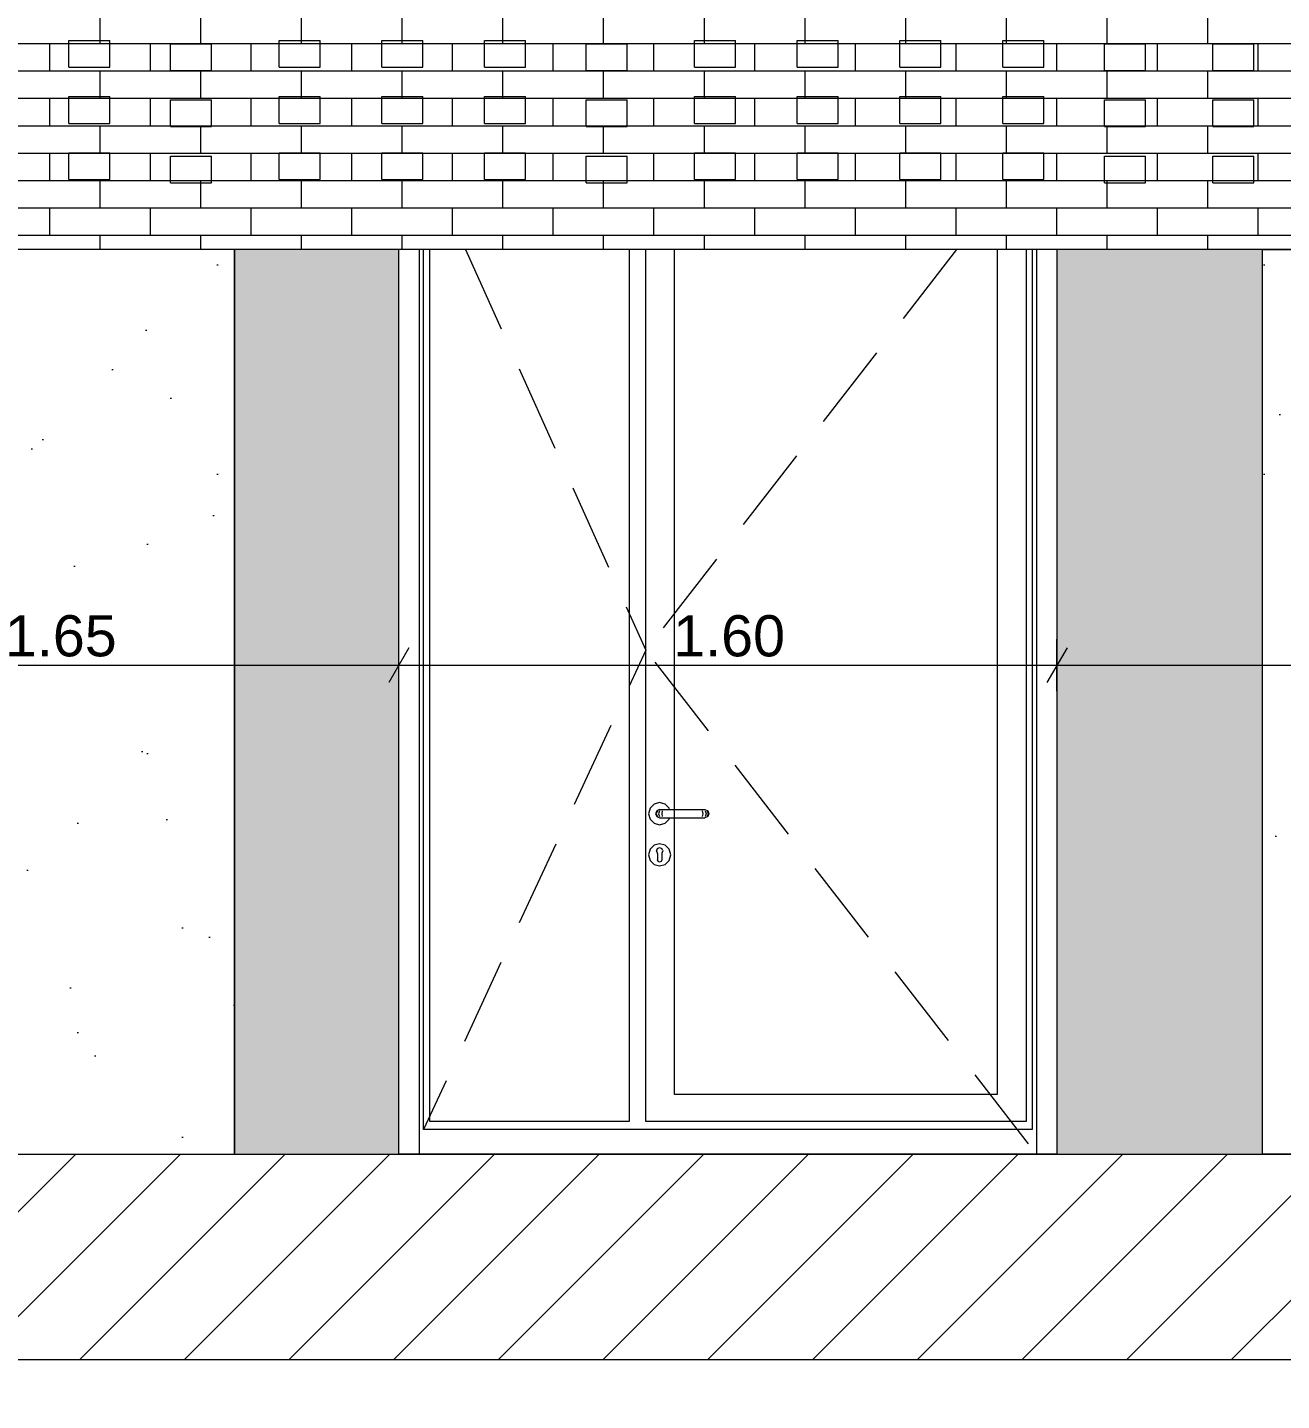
# Model space of a CAD drawing. Header units: millimetres. Extents: x 476571643 to 477489869, y 4620928210 to 4621294454.
# Drawn here: x 477472401 to 477475450, y 4620993931 to 4620997270 of the extents above; entities that cross this region are included whole.
import ezdxf

# ---------------------------------------------------------------- set-up
doc = ezdxf.new("R2010")
doc.units = ezdxf.units.MM
doc.header["$MEASUREMENT"] = 0
doc.linetypes.add('Hidden Line', pattern=[317.5, 211.666667, -105.833333])
for name, color, linetype, lineweight in [('2D Drafting - General_Pen_No__30_Pen_No__9_Pen_No__9_Pen_No__253', 252, 'Continuous', 0), ('2D Drafting - General_Pen_No__30_Pen_No__9_Pen_No__9_Pen_No__7', 7, 'Continuous', 0), ('2D Drafting - General_Pen_No__7_Pen_No__250', 7, 'Continuous', 0), ('2D Drafting - General_Pen_No__7_Pen_No__7', 7, 'Continuous', 0), ('New_2D Drafting - General_Pen_No__30_Pen_No__9_Pen_No__9_Pen_No__7', 7, 'Continuous', 0), ('New_2D Drafting - General_Pen_No__4', 7, 'Continuous', 0), ('New_2D Drafting - General_Pen_No__42', 250, 'Continuous', 0), ('New_Structural - Bearing_Pen_No__250', 7, 'Continuous', 0), ('New_Structural - Bearing_Pen_No__7', 7, 'Continuous', 0), ('zoma_Pen_No__142', 142, 'Continuous', 0)]:
    doc.layers.add(name, color=color, linetype=linetype, lineweight=lineweight)
doc.layers.add('New_2D Drafting - General_Pen_No__30_Pen_No__9_Pen_No__9_Pen_No__254', color=7, linetype='Continuous', lineweight=0, true_color=0xcccccc)
doc.layers.add('zoma', color=7, linetype='Continuous')
doc.styles.add('GENERATED_STYLE_2', font='arial.ttf')
doc.dimstyles.new('GENERATED_STYLE__3', dxfattribs={"dimtxt": 200, "dimasz": 64.421331, "dimexe": 0.18, "dimexo": 3, "dimgap": 0.09, "dimtad": 1, "dimtih": 1, "dimtoh": 1, "dimlfac": 0.001, "dimzin": 0, "dimdsep": 46, "dimtxsty": 'GENERATED_STYLE_2', "dimblk": 'ARROWHEAD_2', "dimblk1": 'ARROWHEAD_2', "dimblk2": 'ARROWHEAD_2', "dimcen": 0.09, "dimclrd": 142, "dimclre": 142, "dimclrt": 142, "dimadec": 0, "dimazin": 0, "dimtfac": 1, "dimtdec": 4, "dimtmove": 0, "dimatfit": 3, "dimfxl": 1, "dimtolj": 1, "dimtzin": 0, "dimarcsym": 0})
doc.dimstyles.new('GENERATED_STYLE__31', dxfattribs={"dimtxt": 100, "dimasz": 64.421331, "dimexe": 0.18, "dimexo": 3, "dimgap": 0.09, "dimtad": 1, "dimtih": 1, "dimtoh": 1, "dimlfac": 0.001, "dimzin": 0, "dimdsep": 46, "dimtxsty": 'GENERATED_STYLE_2', "dimblk": 'ARROWHEAD_2', "dimblk1": 'ARROWHEAD_2', "dimblk2": 'ARROWHEAD_2', "dimcen": 0.09, "dimclrd": 142, "dimclre": 142, "dimclrt": 142, "dimadec": 0, "dimazin": 0, "dimtfac": 1, "dimtdec": 4, "dimtmove": 0, "dimatfit": 3, "dimfxl": 1, "dimtolj": 1, "dimtzin": 0, "dimarcsym": 0})
doc.dimstyles.new('GENERATED_STYLE__32', dxfattribs={"dimtxt": 100, "dimasz": 64.421331, "dimexe": 0.18, "dimexo": 3, "dimgap": 0.09, "dimtad": 1, "dimlfac": 0.001, "dimzin": 0, "dimdsep": 46, "dimtxsty": 'GENERATED_STYLE_2', "dimblk": 'ARROWHEAD_2', "dimblk1": 'ARROWHEAD_2', "dimblk2": 'ARROWHEAD_2', "dimcen": 0.09, "dimclrd": 142, "dimclre": 142, "dimclrt": 142, "dimadec": 0, "dimazin": 0, "dimtfac": 1, "dimtdec": 4, "dimtmove": 0, "dimatfit": 3, "dimfxl": 1, "dimtolj": 1, "dimtzin": 0, "dimarcsym": 0})
pattern_1 = [(45, (476844527.15, 4621386591.04), (-254.55844, 254.55844), [0, -240, 0, -360]), (110, (476845327.15, 4621386591.04), (338.28934, 123.12725), [0, -176, 0, -304])]

# ---------------------------------------------------------------- blocks, each defined once
blk = doc.blocks.new('*D1048', base_point=(476844527.1, 4621385791))
at = {"layer": 'zoma_Pen_No__142', "color": 142, "linetype": 'Continuous', "lineweight": 0, "transparency": 16777216}
for p, q in [((477461802.3, 4620991851.8), (477461753.4, 4620991767)), ((477461777.8, 4620991745.8), (477461777.8, 4620991873)), ((477482479.7, 4620991767), (477482528.7, 4620991851.8)), ((477482504.2, 4620991745.8), (477482504.2, 4620991873)), ((477461736.4, 4620991809.4), (477461777.8, 4620991809.4)), ((477461777.8, 4620991809.4), (477482504.2, 4620991809.4)), ((477482504.2, 4620991809.4), (477482545.6, 4620991809.4))]:
    blk.add_line(p, q, dxfattribs=at)
at = {"layer": 'zoma_Pen_No__142', "color": 142, "lineweight": 0, "transparency": 16777216, "insert": (477471799.1, 4620991849.4), "char_height": 200, "attachment_point": 7, "style": 'GENERATED_STYLE_2'}
blk.add_mtext('\\A1;{\\pql;\\fArial CYR|b0|i0|c204|p34;20.73}', dxfattribs=at)
blk = doc.blocks.new('ARROWHEAD_2')
at = {"color": 0, "linetype": 'Continuous', "lineweight": 0}
for p, q in [((-0.378, -0.655), (0.378, 0.655)), ((0, 0), (-1, 0))]:
    blk.add_line(p, q, dxfattribs=at)
blk = doc.blocks.new('*D1052', base_point=(476844527.1, 4621385791))
at = {"layer": 'zoma_Pen_No__142', "color": 142, "linetype": 'Continuous', "lineweight": 0, "transparency": 16777216}
for p, q in [((477468904.6, 4620992538.3), (477468904.6, 4620992665.4)), ((477475421.2, 4620992538.3), (477475421.2, 4620992665.4)), ((477468929, 4620992644.2), (477468880.1, 4620992559.5)), ((477475445.7, 4620992644.2), (477475396.7, 4620992559.5)), ((477468904.6, 4620992601.8), (477475421.2, 4620992601.8))]:
    blk.add_line(p, q, dxfattribs=at)
at = {"layer": 'zoma_Pen_No__142', "color": 142, "lineweight": 0, "transparency": 16777216, "char_height": 200, "attachment_point": 7, "style": 'GENERATED_STYLE_2'}
for s, insert in [('\\A1;{\\pql;\\fArial CYR|b0|i0|c204|p34;6.52}', (477471896.8, 4620992641.8)), ('\\A1;{\\pql;\\fArial CYR|b0|i0|c204|p34;0.40}', (477474864.6, 4620992641.8))]:
    blk.add_mtext(s, dxfattribs=dict(at, insert=insert))
blk = doc.blocks.new('*D2135', base_point=(476844527.1, 4621385791))
at = {"layer": 'zoma_Pen_No__142', "color": 142, "linetype": 'Continuous', "lineweight": 0, "transparency": 16777216}
for p, q in [((477471678.7, 4620995761.8), (477471629.7, 4620995677)), ((477471654.2, 4620995655.8), (477471654.2, 4620995783)), ((477473328.4, 4620995761.8), (477473279.5, 4620995677)), ((477473303.9, 4620995655.8), (477473303.9, 4620995783)), ((477471654.2, 4620995719.4), (477473303.9, 4620995719.4))]:
    blk.add_line(p, q, dxfattribs=at)
at = {"layer": 'zoma_Pen_No__142', "color": 142, "lineweight": 0, "transparency": 16777216, "insert": (477472346, 4620995739.4), "char_height": 100, "attachment_point": 7, "style": 'GENERATED_STYLE_2'}
blk.add_mtext('\\A1;{\\pql;\\fArial CYR|b0|i0|c204|p34;1.65}', dxfattribs=at)
blk = doc.blocks.new('*D2136', base_point=(476844527.1, 4621385791))
at = {"layer": 'zoma_Pen_No__142', "color": 142, "linetype": 'Continuous', "lineweight": 0, "transparency": 16777216}
for p, q in [((477473328.4, 4620995761.8), (477473279.5, 4620995677)), ((477473303.9, 4620995655.8), (477473303.9, 4620995783)), ((477474928.4, 4620995761.8), (477474879.5, 4620995677)), ((477474903.9, 4620995655.8), (477474903.9, 4620995783)), ((477473303.9, 4620995719.4), (477474903.9, 4620995719.4))]:
    blk.add_line(p, q, dxfattribs=at)
at = {"layer": 'zoma_Pen_No__142', "color": 142, "lineweight": 0, "transparency": 16777216, "insert": (477473970.9, 4620995739.4), "char_height": 100, "attachment_point": 7, "style": 'GENERATED_STYLE_2'}
blk.add_mtext('\\A1;{\\pql;\\fArial CYR|b0|i0|c204|p34;1.60}', dxfattribs=at)
blk = doc.blocks.new('*D2137', base_point=(476844527.1, 4621385791))
at = {"layer": 'zoma_Pen_No__142', "color": 142, "linetype": 'Continuous', "lineweight": 0, "transparency": 16777216}
for p, q in [((477474928.4, 4620995761.8), (477474879.5, 4620995677)), ((477474903.9, 4620995655.8), (477474903.9, 4620995783)), ((477476429.1, 4620995761.8), (477476380.2, 4620995677)), ((477476404.6, 4620995655.8), (477476404.6, 4620995783)), ((477474903.9, 4620995719.4), (477476404.6, 4620995719.4))]:
    blk.add_line(p, q, dxfattribs=at)
at = {"layer": 'zoma_Pen_No__142', "color": 142, "lineweight": 0, "transparency": 16777216, "insert": (477475521.2, 4620995739.4), "char_height": 100, "attachment_point": 7, "style": 'GENERATED_STYLE_2'}
blk.add_mtext('\\A1;{\\pql;\\fArial CYR|b0|i0|c204|p34;1.50}', dxfattribs=at)
blk = doc.blocks.new('*D2164', base_point=(476844527.1, 4621385791))
at = {"layer": 'zoma_Pen_No__142', "color": 142, "linetype": 'Continuous', "lineweight": 0, "transparency": 16777216}
for p, q in [((477478274.2, 4620995530), (477478147, 4620995530)), ((477478168.2, 4620995554.5), (477478253, 4620995505.5)), ((477478210.6, 4620994529.9), (477478210.6, 4620995530)), ((477478274.2, 4620994529.9), (477478147, 4620994529.9)), ((477478168.2, 4620994554.4), (477478253, 4620994505.5)), ((477478210.6, 4620994488.5), (477478210.6, 4620994529.9))]:
    blk.add_line(p, q, dxfattribs=at)
at = {"layer": 'zoma_Pen_No__142', "color": 142, "lineweight": 0, "transparency": 16777216, "insert": (477478190.6, 4620994896.9), "char_height": 100, "attachment_point": 7, "rotation": 90, "style": 'GENERATED_STYLE_2'}
blk.add_mtext('\\A1;{\\pql;\\fArial CYR|b0|i0|c204|p34;1.00}', dxfattribs=at)
blk = doc.blocks.new('*D2165', base_point=(476844527.1, 4621385791))
at = {"layer": 'zoma_Pen_No__142', "color": 142, "linetype": 'Continuous', "lineweight": 0, "transparency": 16777216}
for p, q in [((477478274.2, 4620996130), (477478147, 4620996130)), ((477478168.2, 4620996154.5), (477478253, 4620996105.5)), ((477478210.6, 4620995530), (477478210.6, 4620996130)), ((477478274.2, 4620995530), (477478147, 4620995530)), ((477478168.2, 4620995554.5), (477478253, 4620995505.5))]:
    blk.add_line(p, q, dxfattribs=at)
at = {"layer": 'zoma_Pen_No__142', "color": 142, "lineweight": 0, "transparency": 16777216, "insert": (477478190.6, 4620995697), "char_height": 100, "attachment_point": 7, "rotation": 90, "style": 'GENERATED_STYLE_2'}
blk.add_mtext('\\A1;{\\pql;\\fArial CYR|b0|i0|c204|p34;0.60}', dxfattribs=at)
blk = doc.blocks.new('*D2166', base_point=(476844527.1, 4621385791))
at = {"layer": 'zoma_Pen_No__142', "color": 142, "linetype": 'Continuous', "lineweight": 0, "transparency": 16777216}
for p, q in [((477478274.2, 4620997730), (477478147, 4620997730)), ((477478168.2, 4620997754.5), (477478253, 4620997705.5)), ((477478210.6, 4620996130), (477478210.6, 4620997730)), ((477478274.2, 4620996130), (477478147, 4620996130)), ((477478168.2, 4620996154.5), (477478253, 4620996105.5))]:
    blk.add_line(p, q, dxfattribs=at)
at = {"layer": 'zoma_Pen_No__142', "color": 142, "lineweight": 0, "transparency": 16777216, "insert": (477478190.6, 4620996797), "char_height": 100, "attachment_point": 7, "rotation": 90, "style": 'GENERATED_STYLE_2'}
blk.add_mtext('\\A1;{\\pql;\\fArial CYR|b0|i0|c204|p34;1.60}', dxfattribs=at)
blk = doc.blocks.new('*D2176', base_point=(476844527.1, 4621385791))
at = {"layer": 'zoma_Pen_No__142', "color": 142, "linetype": 'Continuous', "lineweight": 0, "transparency": 16777216}
for p, q in [((477480966.4, 4620995530), (477480839.2, 4620995530)), ((477480860.4, 4620995554.5), (477480945.2, 4620995505.5)), ((477480902.8, 4620994529.9), (477480902.8, 4620995530)), ((477480966.4, 4620994529.9), (477480839.2, 4620994529.9)), ((477480860.4, 4620994554.4), (477480945.2, 4620994505.5)), ((477480902.8, 4620994488.5), (477480902.8, 4620994529.9))]:
    blk.add_line(p, q, dxfattribs=at)
at = {"layer": 'zoma_Pen_No__142', "color": 142, "lineweight": 0, "transparency": 16777216, "insert": (477480882.8, 4620994896.9), "char_height": 100, "attachment_point": 7, "rotation": 90, "style": 'GENERATED_STYLE_2'}
blk.add_mtext('\\A1;{\\pql;\\fArial CYR|b0|i0|c204|p34;1.00}', dxfattribs=at)
blk = doc.blocks.new('*D2177', base_point=(476844527.1, 4621385791))
at = {"layer": 'zoma_Pen_No__142', "color": 142, "linetype": 'Continuous', "lineweight": 0, "transparency": 16777216}
for p, q in [((477480966.4, 4620996130), (477480839.2, 4620996130)), ((477480860.4, 4620996154.5), (477480945.2, 4620996105.5)), ((477480902.8, 4620995530), (477480902.8, 4620996130)), ((477480966.4, 4620995530), (477480839.2, 4620995530)), ((477480860.4, 4620995554.5), (477480945.2, 4620995505.5))]:
    blk.add_line(p, q, dxfattribs=at)
at = {"layer": 'zoma_Pen_No__142', "color": 142, "lineweight": 0, "transparency": 16777216, "insert": (477480882.8, 4620995697), "char_height": 100, "attachment_point": 7, "rotation": 90, "style": 'GENERATED_STYLE_2'}
blk.add_mtext('\\A1;{\\pql;\\fArial CYR|b0|i0|c204|p34;0.60}', dxfattribs=at)
blk = doc.blocks.new('*D2178', base_point=(476844527.1, 4621385791))
at = {"layer": 'zoma_Pen_No__142', "color": 142, "linetype": 'Continuous', "lineweight": 0, "transparency": 16777216}
for p, q in [((477480966.4, 4620996830), (477480839.2, 4620996830)), ((477480860.4, 4620996854.5), (477480945.2, 4620996805.5)), ((477480902.8, 4620996130), (477480902.8, 4620996830)), ((477480966.4, 4620996130), (477480839.2, 4620996130)), ((477480860.4, 4620996154.5), (477480945.2, 4620996105.5))]:
    blk.add_line(p, q, dxfattribs=at)
at = {"layer": 'zoma_Pen_No__142', "color": 142, "lineweight": 0, "transparency": 16777216, "insert": (477480882.8, 4620996347), "char_height": 100, "attachment_point": 7, "rotation": 90, "style": 'GENERATED_STYLE_2'}
blk.add_mtext('\\A1;{\\pql;\\fArial CYR|b0|i0|c204|p34;0.70}', dxfattribs=at)
blk = doc.blocks.new('*D2179', base_point=(476844527.1, 4621385791))
at = {"layer": 'zoma_Pen_No__142', "color": 142, "linetype": 'Continuous', "lineweight": 0, "transparency": 16777216}
for p, q in [((477480860.4, 4620999354.5), (477480945.2, 4620999305.5)), ((477480966.4, 4620999330), (477480839.2, 4620999330)), ((477480902.8, 4620996830), (477480902.8, 4620999330)), ((477480966.4, 4620996830), (477480839.2, 4620996830)), ((477480860.4, 4620996854.5), (477480945.2, 4620996805.5))]:
    blk.add_line(p, q, dxfattribs=at)
at = {"layer": 'zoma_Pen_No__142', "color": 142, "lineweight": 0, "transparency": 16777216, "insert": (477480882.8, 4620997947), "char_height": 100, "attachment_point": 7, "rotation": 90, "style": 'GENERATED_STYLE_2'}
blk.add_mtext('\\A1;{\\pql;\\fArial CYR|b0|i0|c204|p34;2.50}', dxfattribs=at)

msp = doc.modelspace()

# ---------------------------------------------------------------- hatches: boundary and pattern name
at = {"layer": '2D Drafting - General_Pen_No__30_Pen_No__9_Pen_No__9_Pen_No__253', "linetype": 'Continuous', "lineweight": 0}
h = msp.add_hatch(dxfattribs=at)
h.set_pattern_fill('BRICK___RUNNING_BOND', color=252, style=0, pattern_type=2)
h.set_pattern_definition([(180, (477424474.43, 4620999563.556), (0, 66.64), []), (90, (477424474.43, 4620999563.56), (244.8, 0), [66.64, -66.64]), (90, (477424352.03, 4620999630.2), (244.8, 0), [66.64, -66.64])])
h.paths.add_polyline_path([(477468504.11, 4620996729.99), (477468504.11, 4620999329.993), (477468904.237, 4620999329.993), (477470053.922, 4620999329.991), (477470053.922, 4620996829.986), (477471653.915, 4620996829.986), (477471653.915, 4620999329.991), (477475104.092, 4620999329.99), (477475293.294, 4620999329.99), (477475403.662, 4620999329.99), (477476404.193, 4620999329.99), (477476404.193, 4620997729.991), (477478004.193, 4620997729.991), (477478004.193, 4620999329.99), (477479449.743, 4620999329.99), (477479003.82, 4620999329.989), (477479003.829, 4620996729.98), (477476053.792, 4620996729.99), (477475803.662, 4620996729.99), (477475436.137, 4620996729.99), (477475403.662, 4620996729.99), (477470504.051, 4620996729.99), (477468904.237, 4620996729.99), (477468504.237, 4620996729.99)])
at = {"layer": '2D Drafting - General_Pen_No__7_Pen_No__7', "linetype": 'Continuous', "lineweight": 0}
h = msp.add_hatch(dxfattribs=at)
h.set_pattern_fill('MASONRY_BLOCK', style=0, pattern_type=2)
h.set_pattern_definition([(45, (476844527.15, 4621385791.04), (-127.279217, 127.279217), [])])
h.paths.add_polyline_path([(477489869.428, 4620994529.92), (477489869.428, 4620994029.912), (477451866.709, 4620994029.912), (477451866.709, 4620994529.902), (477466503.521, 4620994529.932)])
at = {"layer": 'New_2D Drafting - General_Pen_No__30_Pen_No__9_Pen_No__9_Pen_No__254', "linetype": 'Continuous', "lineweight": 0, "true_color": 0xcccccc}
for points in [[(477473303.985, 4620996729.99), (477472903.798, 4620996729.99), (477472903.798, 4620994530.014), (477473303.985, 4620994529.93)], [(477474903.985, 4620994529.99), (477475403.798, 4620994529.903), (477475403.798, 4620996729.99), (477475254.07, 4620996729.99), (477474903.985, 4620996729.99)]]:
    msp.add_hatch(color=254, dxfattribs=at).paths.add_polyline_path(points)
at = {"layer": 'New_2D Drafting - General_Pen_No__42', "linetype": 'Continuous', "lineweight": 0, "true_color": 0xc7c8ca}
h = msp.add_hatch(dxfattribs=at)
h.set_pattern_fill('CUT_STONE', color=9, style=0, pattern_type=2)
h.set_pattern_definition(pattern_1)
h.paths.add_polyline_path([(477461604.198, 4620994529.922), (477472903.798, 4620994529.945), (477472903.798, 4620995529.991), (477472903.798, 4620996729.99), (477468904.337, 4620996729.99), (477468504.337, 4620996729.99), (477465304.198, 4620996729.99), (477462004.338, 4620996729.99), (477461604.198, 4620996729.99)])
h.paths.add_polyline_path([(477464804.421, 4620995529.99), (477463204.849, 4620995529.99), (477463204.849, 4620996129.99), (477464804.421, 4620996129.99)], flags=0)
h.paths.add_polyline_path([(477465804.419, 4620996129.99), (477467403.991, 4620996129.99), (477467403.991, 4620995529.991), (477465804.419, 4620995529.991)], flags=0)
h.paths.add_polyline_path([(477470054.618, 4620995529.99), (477471654.19, 4620995529.99), (477471654.19, 4620996129.99), (477470054.618, 4620996129.99)], flags=0)
h = msp.add_hatch(dxfattribs=at)
h.set_pattern_fill('CUT_STONE', color=9, style=0, pattern_type=2)
h.set_pattern_definition(pattern_1)
h.paths.add_polyline_path([(477475403.798, 4620994529.937), (477475403.798, 4620996729.99), (477475876.518, 4620996729.99), (477479076.657, 4620996729.99), (477482376.517, 4620996729.99), (477482703.831, 4620996729.989), (477482703.831, 4620994529.921)])
h.paths.add_polyline_path([(477478004.193, 4620995529.99), (477478004.193, 4620996129.99), (477476404.621, 4620996129.99), (477476404.621, 4620995529.99)], flags=0)
h.paths.add_polyline_path([(477481102.747, 4620995529.99), (477481102.747, 4620996129.99), (477479503.175, 4620996129.99), (477479503.175, 4620995529.99)], flags=0)

# ---------------------------------------------------------------- linework, layer by layer
at = {"layer": '2D Drafting - General_Pen_No__30_Pen_No__9_Pen_No__9_Pen_No__7', "color": 7, "linetype": 'Continuous', "lineweight": 0, "flags": 128}
msp.add_lwpolyline([(477468504.11, 4620996729.99), (477468504.11, 4620999329.993), (477468904.237, 4620999329.993), (477470053.922, 4620999329.991), (477470053.922, 4620996829.986), (477471653.915, 4620996829.986), (477471653.915, 4620999329.991), (477475104.092, 4620999329.99), (477475293.294, 4620999329.99), (477475403.662, 4620999329.99), (477476404.193, 4620999329.99), (477476404.193, 4620997729.991), (477478004.193, 4620997729.991), (477478004.193, 4620999329.99), (477479449.743, 4620999329.99), (477479003.82, 4620999329.989), (477479003.829, 4620996729.98), (477476053.792, 4620996729.99), (477475803.662, 4620996729.99), (477475436.137, 4620996729.99), (477475403.662, 4620996729.99), (477470504.051, 4620996729.99), (477468904.237, 4620996729.99), (477468504.237, 4620996729.99)], close=True, dxfattribs=at)
at = {"layer": '2D Drafting - General_Pen_No__7_Pen_No__250', "color": 7, "linetype": 'Continuous', "lineweight": 0, "flags": 128}
msp.add_lwpolyline([(477489869.428, 4620994529.92), (477489869.428, 4620994029.912), (477451866.709, 4620994029.912), (477451866.709, 4620994529.902), (477466503.521, 4620994529.932)], close=True, dxfattribs=at)
at = {"layer": '2D Drafting - General_Pen_No__7_Pen_No__7', "color": 7, "linetype": 'Continuous', "lineweight": 0, "flags": 128}
for points in [[(477474899.799, 4620994529.93), (477473303.985, 4620994529.93), (477473303.921, 4620996729.99)], [(477474853.916, 4620996729.99), (477474853.916, 4620994529.93), (477473353.916, 4620994529.931), (477473353.916, 4620996729.99)], [(477474843.916, 4620996729.99), (477474843.916, 4620994589.931), (477473363.916, 4620994589.931), (477473363.916, 4620996729.99)], [(477473863.916, 4620996729.99), (477473863.916, 4620994609.931), (477473378.916, 4620994609.931), (477473378.916, 4620996729.99)], [(477474828.916, 4620996729.99), (477474828.916, 4620994609.931), (477473903.916, 4620994609.931), (477473903.916, 4620995755.809), (477473903.912, 4620996729.99)], [(477474758.916, 4620996729.99), (477474758.916, 4620994674.931), (477473973.916, 4620994674.931), (477473973.916, 4620996729.99)], [(477474903.921, 4620996729.882), (477474903.927, 4620996549.929), (477474903.985, 4620994529.929), (477474899.799, 4620994529.93)]]:
    msp.add_lwpolyline(points, dxfattribs=at)
at = {"layer": '2D Drafting - General_Pen_No__7_Pen_No__7', "color": 7, "linetype": 'Hidden Line', "lineweight": 0, "flags": 128}
for points in [[(477473466.167, 4620996729.99), (477473903.916, 4620995755.809), (477473363.916, 4620994589.931)], [(477474660.026, 4620996729.99), (477473903.916, 4620995755.809), (477474853.139, 4620994531.214)]]:
    msp.add_lwpolyline(points, dxfattribs=at)
at = {"layer": 'New_2D Drafting - General_Pen_No__30_Pen_No__9_Pen_No__9_Pen_No__7', "color": 7, "linetype": 'Continuous', "lineweight": 0, "flags": 128}
for points in [[(477473303.985, 4620996729.99), (477472903.798, 4620996729.99), (477472903.798, 4620994530.014), (477473303.985, 4620994529.93)], [(477474903.985, 4620994529.99), (477475403.798, 4620994529.903), (477475403.798, 4620996729.99), (477475254.07, 4620996729.99), (477474903.985, 4620996729.99)]]:
    msp.add_lwpolyline(points, close=True, dxfattribs=at)
at = {"layer": 'New_2D Drafting - General_Pen_No__4', "color": 7, "linetype": 'Continuous', "lineweight": 0, "flags": 128}
for points in [[(477461604.198, 4620994529.922), (477472903.798, 4620994529.945), (477472903.798, 4620995529.991), (477472903.798, 4620996729.99), (477468904.337, 4620996729.99), (477468504.337, 4620996729.99), (477465304.198, 4620996729.99), (477462004.338, 4620996729.99), (477461604.198, 4620996729.99)], [(477475403.798, 4620994529.937), (477475403.798, 4620996729.99), (477475876.518, 4620996729.99), (477479076.657, 4620996729.99), (477482376.517, 4620996729.99), (477482703.831, 4620996729.989), (477482703.831, 4620994529.921)]]:
    msp.add_lwpolyline(points, close=True, dxfattribs=at)
at = {"layer": 'New_Structural - Bearing_Pen_No__250', "color": 7, "linetype": 'Continuous', "lineweight": 0}
for p, q in [((477473914.534, 4620995371.609), (477473910.917, 4620995358.112)), ((477473910.917, 4620995358.112), (477473914.534, 4620995344.615)), ((477473924.414, 4620995381.489), (477473914.534, 4620995371.609)), ((477473937.911, 4620995385.106), (477473924.414, 4620995381.489)), ((477473930.841, 4620995365.181), (477473927.913, 4620995358.112)), ((477473927.913, 4620995358.112), (477473930.841, 4620995351.043)), ((477473932.393, 4620995365.181), (477473929.635, 4620995358.112)), ((477473929.635, 4620995358.112), (477473932.393, 4620995351.043)), ((477473937.911, 4620995368.11), (477473930.841, 4620995365.181)), ((477473937.206, 4620995365.181), (477473935.095, 4620995358.112)), ((477473935.095, 4620995358.112), (477473937.206, 4620995351.043)), ((477473951.408, 4620995381.489), (477473937.911, 4620995385.106)), ((477473937.911, 4620995368.11), (477473939.052, 4620995368.11)), ((477473939.052, 4620995368.11), (477473942.303, 4620995368.11)), ((477473942.303, 4620995368.11), (477473947.168, 4620995368.11)), ((477473944.41, 4620995365.181), (477473943.267, 4620995358.112)), ((477473943.267, 4620995358.112), (477473944.41, 4620995351.043)), ((477473947.168, 4620995368.11), (477473952.907, 4620995368.11)), ((477473961.288, 4620995371.609), (477473951.408, 4620995381.489)), ((477473952.907, 4620995368.11), (477474032.888, 4620995368.11)), ((477473962.225, 4620995368.11), (477473961.288, 4620995371.609)), ((477474032.888, 4620995368.11), (477474038.626, 4620995368.11)), ((477474038.626, 4620995368.11), (477474043.492, 4620995368.11)), ((477474041.385, 4620995365.181), (477474042.527, 4620995358.112)), ((477474042.527, 4620995358.112), (477474041.385, 4620995351.043)), ((477474043.492, 4620995368.11), (477474046.742, 4620995368.11)), ((477474046.742, 4620995368.11), (477474047.884, 4620995368.11)), ((477474047.884, 4620995368.11), (477474054.953, 4620995365.181)), ((477474048.588, 4620995365.181), (477474050.699, 4620995358.112)), ((477474050.699, 4620995358.112), (477474048.588, 4620995351.043)), ((477474053.401, 4620995365.181), (477474056.16, 4620995358.112)), ((477474056.16, 4620995358.112), (477474053.401, 4620995351.043)), ((477474054.953, 4620995365.181), (477474057.881, 4620995358.112)), ((477474057.881, 4620995358.112), (477474054.953, 4620995351.043)), ((477473914.534, 4620995344.615), (477473924.414, 4620995334.735)), ((477473924.414, 4620995334.735), (477473937.911, 4620995331.119)), ((477473930.841, 4620995351.043), (477473937.911, 4620995348.115)), ((477473937.911, 4620995348.115), (477473939.052, 4620995348.115)), ((477473937.911, 4620995331.119), (477473951.407, 4620995334.735)), ((477473939.052, 4620995348.115), (477473942.303, 4620995348.115)), ((477473942.303, 4620995348.115), (477473947.168, 4620995348.115)), ((477473947.168, 4620995348.115), (477473952.907, 4620995348.115)), ((477473951.407, 4620995334.735), (477473961.288, 4620995344.615)), ((477473952.907, 4620995348.115), (477474032.887, 4620995348.114)), ((477473961.288, 4620995344.615), (477473962.225, 4620995348.115)), ((477474032.887, 4620995348.114), (477474038.626, 4620995348.114)), ((477474038.626, 4620995348.114), (477474043.491, 4620995348.114)), ((477474043.491, 4620995348.114), (477474046.742, 4620995348.114)), ((477474046.742, 4620995348.114), (477474047.884, 4620995348.114)), ((477474054.953, 4620995351.043), (477474047.884, 4620995348.114)), ((477473914.534, 4620995271.633), (477473910.917, 4620995258.137)), ((477473910.917, 4620995258.137), (477473914.534, 4620995244.64)), ((477473924.414, 4620995281.514), (477473914.534, 4620995271.633)), ((477473937.911, 4620995285.13), (477473924.414, 4620995281.514)), ((477473931.192, 4620995269.774), (477473930.445, 4620995267.827)), ((477473932.912, 4620995262.536), (477473930.445, 4620995267.827)), ((477473931.192, 4620995269.774), (477473932.537, 4620995273.277)), ((477473932.537, 4620995273.277), (477473937.911, 4620995275.558)), ((477473932.912, 4620995261.023), (477473932.912, 4620995262.536)), ((477473932.912, 4620995261.023), (477473932.912, 4620995258.137)), ((477473932.912, 4620995258.137), (477473932.912, 4620995255.251)), ((477473951.407, 4620995281.514), (477473937.911, 4620995285.13)), ((477473937.911, 4620995275.558), (477473943.285, 4620995273.277)), ((477473945.377, 4620995267.827), (477473942.909, 4620995262.536)), ((477473942.909, 4620995262.536), (477473942.909, 4620995261.023)), ((477473942.909, 4620995261.023), (477473942.909, 4620995258.137)), ((477473942.909, 4620995258.137), (477473942.909, 4620995255.251)), ((477473944.629, 4620995269.774), (477473943.285, 4620995273.277)), ((477473944.629, 4620995269.774), (477473945.377, 4620995267.827)), ((477473961.288, 4620995271.633), (477473951.407, 4620995281.514)), ((477473964.904, 4620995258.137), (477473961.288, 4620995271.633)), ((477473961.288, 4620995244.64), (477473964.904, 4620995258.137)), ((477473914.534, 4620995244.64), (477473924.414, 4620995234.76)), ((477473924.414, 4620995234.76), (477473937.911, 4620995231.143)), ((477473932.912, 4620995255.251), (477473932.912, 4620995249.479)), ((477473932.912, 4620995249.479), (477473932.912, 4620995245.64)), ((477473934.376, 4620995242.105), (477473932.912, 4620995245.64)), ((477473937.911, 4620995240.641), (477473934.376, 4620995242.105)), ((477473941.445, 4620995242.105), (477473937.911, 4620995240.641)), ((477473937.911, 4620995231.143), (477473951.407, 4620995234.76)), ((477473942.909, 4620995245.64), (477473941.445, 4620995242.105)), ((477473942.909, 4620995255.251), (477473942.909, 4620995249.479)), ((477473942.909, 4620995249.479), (477473942.909, 4620995245.64)), ((477473951.407, 4620995234.76), (477473961.288, 4620995244.64))]:
    msp.add_line(p, q, dxfattribs=at)
at = {"layer": 'New_Structural - Bearing_Pen_No__7', "color": 7, "linetype": 'Continuous', "lineweight": 0}
for p, q in [((477472501.667, 4620997173.472), (477472501.667, 4620997238.472)), ((477472501.667, 4620997238.472), (477472601.339, 4620997238.472)), ((477472601.339, 4620997173.472), (477472601.339, 4620997238.472)), ((477472748.937, 4620997165.505), (477472748.937, 4620997230.505)), ((477472748.937, 4620997230.505), (477472848.609, 4620997230.505)), ((477472848.609, 4620997165.505), (477472848.609, 4620997230.505)), ((477473012.615, 4620997173.472), (477473012.615, 4620997238.472)), ((477473012.615, 4620997238.472), (477473112.287, 4620997238.472)), ((477473112.287, 4620997173.472), (477473112.287, 4620997238.472)), ((477473262.287, 4620997173.472), (477473262.287, 4620997238.472)), ((477473262.287, 4620997238.472), (477473361.96, 4620997238.472)), ((477473361.96, 4620997173.472), (477473361.96, 4620997238.472)), ((477473511.96, 4620997173.472), (477473511.96, 4620997238.472)), ((477473511.96, 4620997238.472), (477473611.632, 4620997238.472)), ((477473611.632, 4620997173.472), (477473611.632, 4620997238.472)), ((477473759.23, 4620997165.505), (477473759.23, 4620997230.505)), ((477473759.23, 4620997230.505), (477473858.903, 4620997230.505)), ((477473858.903, 4620997165.505), (477473858.903, 4620997230.505)), ((477474022.908, 4620997173.472), (477474022.908, 4620997238.472)), ((477474022.908, 4620997238.472), (477474122.58, 4620997238.472)), ((477474122.58, 4620997173.472), (477474122.58, 4620997238.472)), ((477474272.58, 4620997173.472), (477474272.58, 4620997238.472)), ((477474272.58, 4620997238.472), (477474372.253, 4620997238.472)), ((477474372.253, 4620997173.472), (477474372.253, 4620997238.472)), ((477474522.253, 4620997173.472), (477474522.253, 4620997238.472)), ((477474522.253, 4620997238.472), (477474621.925, 4620997238.472)), ((477474621.925, 4620997173.472), (477474621.925, 4620997238.472)), ((477474771.925, 4620997173.472), (477474771.925, 4620997238.472)), ((477474771.925, 4620997238.472), (477474871.597, 4620997238.472)), ((477474871.597, 4620997173.472), (477474871.597, 4620997238.472)), ((477475019.196, 4620997165.505), (477475019.196, 4620997230.505)), ((477475019.196, 4620997230.505), (477475118.868, 4620997230.505)), ((477475118.868, 4620997165.505), (477475118.868, 4620997230.505)), ((477475282.873, 4620997165.505), (477475282.873, 4620997230.505)), ((477475282.873, 4620997230.505), (477475382.546, 4620997230.505)), ((477475382.546, 4620997165.505), (477475382.546, 4620997230.505)), ((477472501.667, 4620997173.472), (477472601.339, 4620997173.472)), ((477472748.937, 4620997165.505), (477472848.609, 4620997165.505)), ((477473012.615, 4620997173.472), (477473112.287, 4620997173.472)), ((477473262.287, 4620997173.472), (477473361.96, 4620997173.472)), ((477473511.96, 4620997173.472), (477473611.632, 4620997173.472)), ((477473759.23, 4620997165.505), (477473858.903, 4620997165.505)), ((477474022.908, 4620997173.472), (477474122.58, 4620997173.472)), ((477474272.58, 4620997173.472), (477474372.253, 4620997173.472)), ((477474522.253, 4620997173.472), (477474621.925, 4620997173.472)), ((477474771.925, 4620997173.472), (477474871.597, 4620997173.472)), ((477475019.196, 4620997165.505), (477475118.868, 4620997165.505)), ((477475282.873, 4620997165.505), (477475382.546, 4620997165.505)), ((477472501.667, 4620997036.955), (477472501.667, 4620997101.955)), ((477472501.667, 4620997101.955), (477472601.339, 4620997101.955)), ((477472601.339, 4620997036.955), (477472601.339, 4620997101.955)), ((477472748.937, 4620997028.988), (477472748.937, 4620997093.988)), ((477472748.937, 4620997093.988), (477472848.609, 4620997093.988)), ((477472848.609, 4620997028.988), (477472848.609, 4620997093.988)), ((477473012.615, 4620997036.955), (477473012.615, 4620997101.955)), ((477473012.615, 4620997101.955), (477473112.287, 4620997101.955)), ((477473112.287, 4620997036.955), (477473112.287, 4620997101.955)), ((477473262.287, 4620997036.955), (477473262.287, 4620997101.955)), ((477473262.287, 4620997101.955), (477473361.96, 4620997101.955)), ((477473361.96, 4620997036.955), (477473361.96, 4620997101.955)), ((477473511.96, 4620997036.955), (477473511.96, 4620997101.955)), ((477473511.96, 4620997101.955), (477473611.632, 4620997101.955)), ((477473611.632, 4620997036.955), (477473611.632, 4620997101.955)), ((477473759.23, 4620997028.988), (477473759.23, 4620997093.988)), ((477473759.23, 4620997093.988), (477473858.903, 4620997093.988)), ((477473858.903, 4620997028.988), (477473858.903, 4620997093.988)), ((477474022.908, 4620997036.955), (477474022.908, 4620997101.955)), ((477474022.908, 4620997101.955), (477474122.58, 4620997101.955)), ((477474122.58, 4620997036.955), (477474122.58, 4620997101.955)), ((477474272.58, 4620997036.955), (477474272.58, 4620997101.955)), ((477474272.58, 4620997101.955), (477474372.253, 4620997101.955)), ((477474372.253, 4620997036.955), (477474372.253, 4620997101.955)), ((477474522.253, 4620997036.955), (477474522.253, 4620997101.955)), ((477474522.253, 4620997101.955), (477474621.925, 4620997101.955)), ((477474621.925, 4620997036.955), (477474621.925, 4620997101.955)), ((477474771.925, 4620997036.955), (477474771.925, 4620997101.955)), ((477474771.925, 4620997101.955), (477474871.597, 4620997101.955)), ((477474871.597, 4620997036.955), (477474871.597, 4620997101.955)), ((477475019.196, 4620997028.988), (477475019.196, 4620997093.988)), ((477475019.196, 4620997093.988), (477475118.868, 4620997093.988)), ((477475118.868, 4620997028.988), (477475118.868, 4620997093.988)), ((477475282.873, 4620997028.988), (477475282.873, 4620997093.988)), ((477475282.873, 4620997093.988), (477475382.546, 4620997093.988)), ((477475382.546, 4620997028.988), (477475382.546, 4620997093.988)), ((477472501.667, 4620997036.955), (477472601.339, 4620997036.955)), ((477472748.937, 4620997028.988), (477472848.609, 4620997028.988)), ((477473012.615, 4620997036.955), (477473112.287, 4620997036.955)), ((477473262.287, 4620997036.955), (477473361.96, 4620997036.955)), ((477473511.96, 4620997036.955), (477473611.632, 4620997036.955)), ((477473759.23, 4620997028.988), (477473858.903, 4620997028.988)), ((477474022.908, 4620997036.955), (477474122.58, 4620997036.955)), ((477474272.58, 4620997036.955), (477474372.253, 4620997036.955)), ((477474522.253, 4620997036.955), (477474621.925, 4620997036.955)), ((477474771.925, 4620997036.955), (477474871.597, 4620997036.955)), ((477475019.196, 4620997028.988), (477475118.868, 4620997028.988)), ((477475282.873, 4620997028.988), (477475382.546, 4620997028.988)), ((477472501.667, 4620996900.438), (477472501.667, 4620996965.438)), ((477472501.667, 4620996965.438), (477472601.339, 4620996965.438)), ((477472601.339, 4620996900.438), (477472601.339, 4620996965.438)), ((477473012.615, 4620996900.438), (477473012.615, 4620996965.438)), ((477473012.615, 4620996965.438), (477473112.287, 4620996965.438)), ((477473112.287, 4620996900.438), (477473112.287, 4620996965.438)), ((477473262.287, 4620996900.438), (477473262.287, 4620996965.438)), ((477473262.287, 4620996965.438), (477473361.96, 4620996965.438)), ((477473361.96, 4620996900.438), (477473361.96, 4620996965.438)), ((477473511.96, 4620996900.438), (477473511.96, 4620996965.438)), ((477473511.96, 4620996965.438), (477473611.632, 4620996965.438)), ((477473611.632, 4620996900.438), (477473611.632, 4620996965.438)), ((477474022.908, 4620996900.438), (477474022.908, 4620996965.438)), ((477474022.908, 4620996965.438), (477474122.58, 4620996965.438)), ((477474122.58, 4620996900.438), (477474122.58, 4620996965.438)), ((477474272.58, 4620996900.438), (477474272.58, 4620996965.438)), ((477474272.58, 4620996965.438), (477474372.253, 4620996965.438)), ((477474372.253, 4620996900.438), (477474372.253, 4620996965.438)), ((477474522.253, 4620996900.438), (477474522.253, 4620996965.438)), ((477474522.253, 4620996965.438), (477474621.925, 4620996965.438)), ((477474621.925, 4620996900.438), (477474621.925, 4620996965.438)), ((477474771.925, 4620996900.438), (477474771.925, 4620996965.438)), ((477474771.925, 4620996965.438), (477474871.597, 4620996965.438)), ((477474871.597, 4620996900.438), (477474871.597, 4620996965.438)), ((477472748.937, 4620996892.47), (477472748.937, 4620996957.47)), ((477472748.937, 4620996957.47), (477472848.609, 4620996957.47)), ((477472848.609, 4620996892.47), (477472848.609, 4620996957.47)), ((477473759.23, 4620996892.47), (477473759.23, 4620996957.47)), ((477473759.23, 4620996957.47), (477473858.903, 4620996957.47)), ((477473858.903, 4620996892.47), (477473858.903, 4620996957.47)), ((477475019.196, 4620996892.47), (477475019.196, 4620996957.47)), ((477475019.196, 4620996957.47), (477475118.868, 4620996957.47)), ((477475118.868, 4620996892.47), (477475118.868, 4620996957.47)), ((477475282.873, 4620996892.47), (477475282.873, 4620996957.47)), ((477475282.873, 4620996957.47), (477475382.546, 4620996957.47)), ((477475382.546, 4620996892.47), (477475382.546, 4620996957.47)), ((477472501.667, 4620996900.438), (477472601.339, 4620996900.438)), ((477473012.615, 4620996900.438), (477473112.287, 4620996900.438)), ((477473262.287, 4620996900.438), (477473361.96, 4620996900.438)), ((477473511.96, 4620996900.438), (477473611.632, 4620996900.438)), ((477474022.908, 4620996900.438), (477474122.58, 4620996900.438)), ((477474272.58, 4620996900.438), (477474372.253, 4620996900.438)), ((477474522.253, 4620996900.438), (477474621.925, 4620996900.438)), ((477474771.925, 4620996900.438), (477474871.597, 4620996900.438)), ((477472748.937, 4620996892.47), (477472848.609, 4620996892.47)), ((477473759.23, 4620996892.47), (477473858.903, 4620996892.47)), ((477475019.196, 4620996892.47), (477475118.868, 4620996892.47)), ((477475282.873, 4620996892.47), (477475382.546, 4620996892.47))]:
    msp.add_line(p, q, dxfattribs=at)

# ---------------------------------------------------------------- dimensions: what is measured, and where the dimension line sits
at = {"layer": 'zoma', "color": 142, "linetype": 'Continuous', "lineweight": 0}
for base, p1, p2, dimstyle, picture, middle in [((477482504.198, 4620991809.418), (477461777.828, 4621000409.965), (477482504.198, 4620991809.418), 'GENERATED_STYLE__3', '*D1048', (477472135.071, 4620991949.418)), ((477475421.194, 4620992601.846), (477468904.568, 4620997198.63), (477475421.194, 4620992601.846), 'GENERATED_STYLE__3', '*D1052', (477472156.588, 4620992741.846)), ((477474903.935, 4620995719.397), (477473303.937, 4620996178.013), (477474903.935, 4620996255.167), 'GENERATED_STYLE__31', '*D2136', (477474100.79, 4620995789.397)), ((477476404.621, 4620995719.397), (477474903.935, 4620996255.167), (477476404.621, 4620996129.99), 'GENERATED_STYLE__31', '*D2137', (477475651.132, 4620995789.397)), ((477473303.937, 4620995719.397), (477471654.19, 4620996129.99), (477473303.937, 4620996178.013), 'GENERATED_STYLE__31', '*D2135', (477472475.917, 4620995789.397))]:
    dim = msp.add_linear_dim(base=base, p1=p1, p2=p2, dimstyle=dimstyle, dxfattribs=at)
    dim.commit()
    dim.dimension.update_dxf_attribs({"geometry": picture, "text_midpoint": middle, "dimtype": 160})
for base, p1, p2, picture, middle in [((477480902.788, 4620999329.995), (477463204.189, 4620996829.995), (477463204.197, 4620999329.995), '*D2179', (477480832.788, 4620998076.848)), ((477478210.582, 4620997729.99), (477463593.035, 4620996129.99), (477478004.193, 4620997729.99), '*D2166', (477478140.582, 4620996926.844)), ((477480902.788, 4620996829.995), (477463593.035, 4620996129.99), (477463204.189, 4620996829.995), '*D2178', (477480832.788, 4620996476.846)), ((477478210.582, 4620996129.99), (477463695.649, 4620995529.99), (477463593.035, 4620996129.99), '*D2165', (477478140.582, 4620995826.844)), ((477480902.788, 4620996129.99), (477463695.649, 4620995529.99), (477463593.035, 4620996129.99), '*D2177', (477480832.788, 4620995826.844)), ((477478210.582, 4620995529.99), (477463900.878, 4620994529.927), (477463695.649, 4620995529.99), '*D2164', (477478140.582, 4620995026.812)), ((477480902.788, 4620995529.99), (477463900.878, 4620994529.927), (477463695.649, 4620995529.99), '*D2176', (477480832.788, 4620995026.812))]:
    dim = msp.add_linear_dim(base=base, p1=p1, p2=p2, angle=90, dimstyle='GENERATED_STYLE__32', dxfattribs=at)
    dim.commit()
    dim.dimension.update_dxf_attribs({"geometry": picture, "text_midpoint": middle, "dimtype": 160, "text_rotation": 90})

doc.saveas('drawing.dxf')
